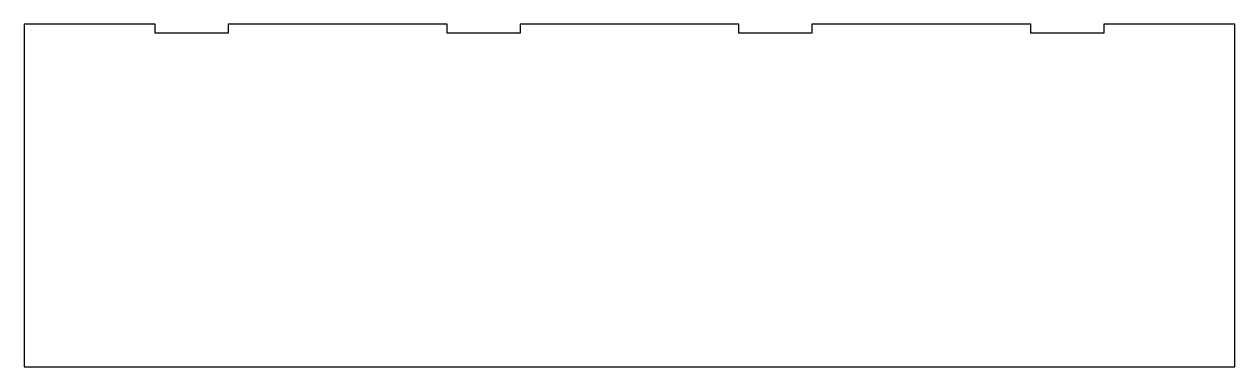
# Model space of a CAD drawing. Header units: millimetres. Extents: x -241 to 241, y -70 to 67.
import ezdxf

# ---------------------------------------------------------------- set-up
doc = ezdxf.new("R2010")
doc.units = ezdxf.units.MM
doc.layers.get('0').update_dxf_attribs({"linetype": 'CONTINUOUS'})

msp = doc.modelspace()

# ---------------------------------------------------------------- linework, layer by layer
msp.add_lwpolyline([(-159.5, 66.5), (-159.5, 63), (-188.5, 63), (-188.5, 66.5), (-240.5, 66.5), (-240.5, -69.5), (240.5, -69.5), (240.5, 66.5), (188.5, 66.5), (188.5, 63), (159.5, 63), (159.5, 66.5), (72.5, 66.5), (72.5, 63), (43.5, 63), (43.5, 66.5), (-43.5, 66.5), (-43.5, 63), (-72.5, 63), (-72.5, 66.5)], close=True)

doc.saveas('drawing.dxf')
